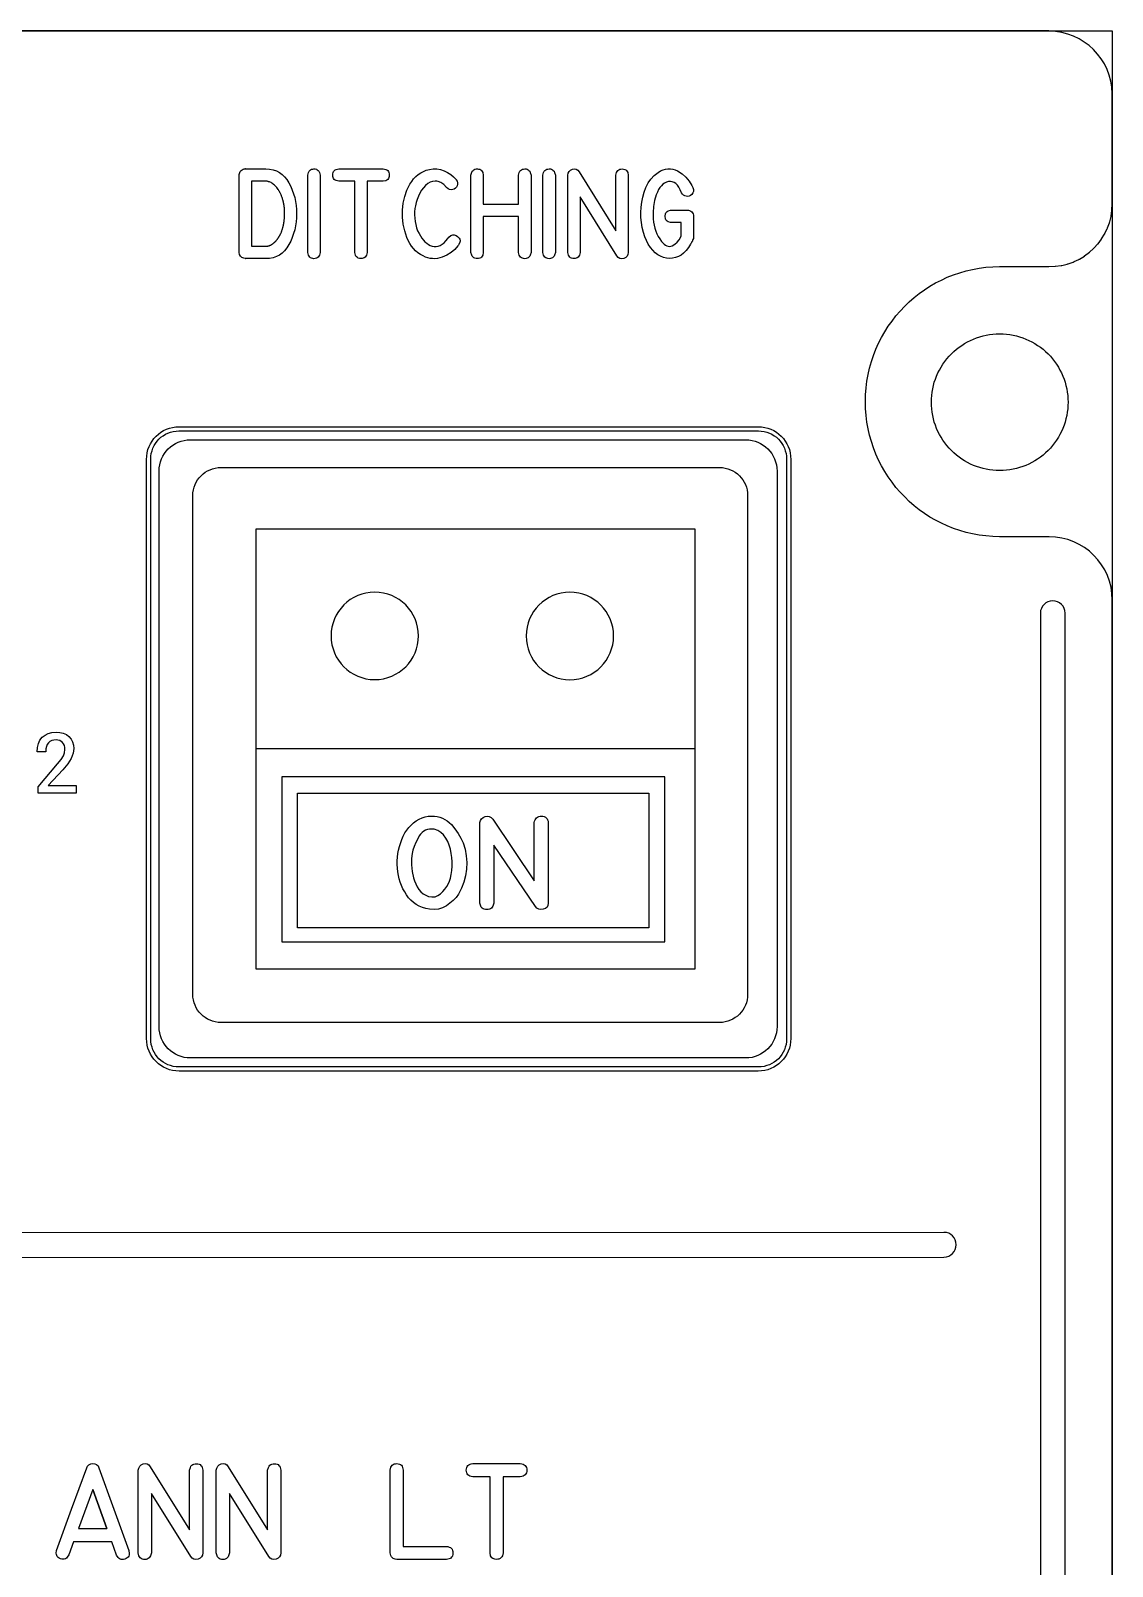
# Model space of a CAD drawing. Extents: x 27 to 704, y 10 to 614.
# Drawn here: x 486.9 to 526.3, y 85.5 to 141.4 of the extents above; entities that cross this region are included whole.
import ezdxf

# ---------------------------------------------------------------- set-up
doc = ezdxf.new("R2010")
doc.units = 0
for name, color, linetype in [('_BACKPANEL', 5, 'CONTINUOUS'), ('_ENGRAVING', 105, 'CONTINUOUS'), ('_LABELS', 30, 'CONTINUOUS'), ('_TOPLAYER', 1, 'CONTINUOUS')]:
    doc.layers.add(name, color=color, linetype=linetype)

msp = doc.modelspace()

# ---------------------------------------------------------------- linework, layer by layer
at = {"layer": '_BACKPANEL'}
for points in [[(526.256, 141.41), (526.256, 136.704), (526.256, 127.292), (526.256, 117.879), (526.256, 19.048), (526.256, 9.635), (203.984, 9.635), (203.984, 19.048), (203.984, 117.879), (203.984, 127.292), (203.984, 136.704), (203.984, 141.41)], [(492.275, 126.845), (513.371, 126.845), (513.476, 126.839), (513.578, 126.824), (513.677, 126.799), (513.771, 126.764), (513.861, 126.721), (513.946, 126.67), (514.025, 126.611), (514.098, 126.544), (514.164, 126.471), (514.223, 126.392), (514.274, 126.308), (514.317, 126.218), (514.352, 126.123), (514.377, 126.025), (514.392, 125.922), (514.398, 125.817), (514.398, 104.722), (514.392, 104.617), (514.377, 104.515), (514.352, 104.416), (514.317, 104.321), (514.274, 104.232), (514.223, 104.147), (514.164, 104.068), (514.098, 103.995), (514.025, 103.929), (513.946, 103.87), (513.861, 103.818), (513.771, 103.775), (513.677, 103.741), (513.578, 103.715), (513.476, 103.7), (513.371, 103.695), (492.275, 103.695), (492.17, 103.7), (492.067, 103.715), (491.969, 103.741), (491.874, 103.775), (491.785, 103.818), (491.7, 103.87), (491.621, 103.929), (491.548, 103.995), (491.482, 104.068), (491.423, 104.147), (491.371, 104.232), (491.328, 104.321), (491.294, 104.416), (491.269, 104.515), (491.253, 104.617), (491.248, 104.722), (491.248, 125.817), (491.253, 125.922), (491.269, 126.025), (491.294, 126.123), (491.328, 126.218), (491.371, 126.308), (491.423, 126.392), (491.482, 126.471), (491.548, 126.544), (491.621, 126.611), (491.7, 126.67), (491.785, 126.721), (491.874, 126.764), (491.969, 126.799), (492.067, 126.824), (492.17, 126.839)]]:
    msp.add_lwpolyline(points, close=True, dxfattribs=at)
msp.add_lwpolyline([(522.157, 125.4, -0.414214), (519.669, 127.889, -0.414214), (522.157, 130.377, -0.414214), (524.645, 127.889, -0.414214)], format="xyb", close=True, dxfattribs=at)
at = {"layer": '_ENGRAVING'}
for points in [[(494.691, 136.382), (495.442, 136.382), (495.577, 136.374), (495.704, 136.35), (495.822, 136.31), (495.931, 136.254), (496.032, 136.183), (496.123, 136.095), (496.206, 135.991), (496.28, 135.872), (496.346, 135.743), (496.402, 135.61), (496.45, 135.475), (496.49, 135.336), (496.52, 135.194), (496.542, 135.049), (496.555, 134.901), (496.559, 134.749), (496.555, 134.598), (496.542, 134.45), (496.52, 134.305), (496.489, 134.163), (496.45, 134.024), (496.402, 133.889), (496.345, 133.756), (496.28, 133.627), (496.205, 133.508), (496.122, 133.404), (496.031, 133.316), (495.93, 133.245), (495.821, 133.189), (495.703, 133.149), (495.577, 133.125), (495.442, 133.117), (494.691, 133.117), (494.694, 133.117), (494.691, 133.117), (494.634, 133.127), (494.561, 133.155), (494.51, 133.201), (494.479, 133.264), (494.469, 133.343), (494.468, 133.343), (494.469, 136.159), (494.468, 136.171), (494.474, 136.214), (494.488, 136.253), (494.509, 136.288), (494.537, 136.32), (494.571, 136.347), (494.608, 136.367), (494.649, 136.378), (494.693, 136.382)], [(497.419, 133.337), (497.391, 133.239), (497.37, 133.2), (497.344, 133.169), (497.313, 133.144), (497.278, 133.127), (497.237, 133.116), (497.191, 133.113), (497.146, 133.117), (497.105, 133.127), (497.07, 133.145), (497.039, 133.17), (497.013, 133.201), (496.992, 133.239), (496.966, 133.337), (496.966, 136.155), (496.992, 136.254), (497.013, 136.293), (497.039, 136.324), (497.07, 136.349), (497.105, 136.367), (497.146, 136.377), (497.191, 136.381), (497.237, 136.378), (497.278, 136.367), (497.313, 136.35), (497.344, 136.325), (497.37, 136.293), (497.391, 136.254), (497.419, 136.155)], [(498.679, 133.34), (498.679, 135.932), (498.094, 135.932), (497.997, 135.953), (497.959, 135.972), (497.927, 135.997), (497.903, 136.028), (497.886, 136.065), (497.875, 136.108), (497.872, 136.156), (497.876, 136.205), (497.886, 136.248), (497.904, 136.285), (497.928, 136.316), (497.959, 136.341), (497.997, 136.361), (498.094, 136.382), (499.712, 136.382), (499.809, 136.361), (499.847, 136.342), (499.878, 136.317), (499.902, 136.286), (499.919, 136.248), (499.93, 136.205), (499.933, 136.156), (499.93, 136.107), (499.92, 136.064), (499.903, 136.027), (499.878, 135.996), (499.847, 135.971), (499.809, 135.952), (499.712, 135.932), (499.129, 135.932), (499.129, 133.34), (499.101, 133.241), (499.079, 133.203), (499.052, 133.171), (499.02, 133.147), (498.983, 133.13), (498.941, 133.12), (498.894, 133.117), (498.847, 133.121), (498.806, 133.132), (498.771, 133.15), (498.741, 133.175), (498.717, 133.206), (498.699, 133.244)], [(502.462, 133.627), (502.448, 133.607), (502.44, 133.595), (502.434, 133.586), (502.316, 133.449), (502.181, 133.333), (502.029, 133.239), (501.861, 133.166), (501.772, 133.139), (501.684, 133.122), (501.596, 133.113), (501.508, 133.115), (501.421, 133.125), (501.334, 133.144), (501.248, 133.173), (501.162, 133.211), (501.065, 133.265), (500.975, 133.328), (500.891, 133.4), (500.815, 133.48), (500.744, 133.569), (500.681, 133.666), (500.624, 133.772), (500.574, 133.887), (500.494, 134.128), (500.44, 134.373), (500.413, 134.623), (500.413, 134.878), (500.44, 135.13), (500.494, 135.371), (500.575, 135.602), (500.684, 135.822), (500.749, 135.925), (500.82, 136.017), (500.899, 136.1), (500.984, 136.172), (501.076, 136.235), (501.175, 136.287), (501.281, 136.329), (501.394, 136.361), (501.528, 136.381), (501.662, 136.379), (501.795, 136.355), (501.928, 136.309), (502.055, 136.247), (502.171, 136.172), (502.274, 136.087), (502.365, 135.99), (502.373, 135.979), (502.402, 135.93), (502.417, 135.878), (502.418, 135.825), (502.403, 135.769), (502.377, 135.717), (502.342, 135.676), (502.298, 135.646), (502.245, 135.626), (502.185, 135.619), (502.128, 135.629), (502.072, 135.656), (502.019, 135.7), (501.913, 135.808), (501.81, 135.884), (501.708, 135.927), (501.658, 135.937), (501.608, 135.939), (501.512, 135.925), (501.421, 135.893), (501.335, 135.844), (501.254, 135.776), (501.179, 135.694), (501.111, 135.602), (501.049, 135.498), (500.994, 135.384), (500.947, 135.266), (500.91, 135.152), (500.884, 135.042), (500.867, 134.936), (500.856, 134.819), (500.854, 134.703), (500.859, 134.586), (500.872, 134.468), (500.894, 134.352), (500.925, 134.24), (500.966, 134.131), (501.016, 134.026), (501.118, 133.861), (501.174, 133.791), (501.233, 133.73), (501.294, 133.678), (501.359, 133.633), (501.427, 133.598), (501.499, 133.571), (501.571, 133.555), (501.643, 133.554), (501.715, 133.567), (501.786, 133.594), (501.857, 133.636), (501.927, 133.693), (501.997, 133.764), (502.067, 133.849), (502.097, 133.89), (502.173, 133.955), (502.212, 133.973), (502.251, 133.982), (502.291, 133.981), (502.331, 133.972), (502.372, 133.953), (502.414, 133.925), (502.479, 133.857), (502.499, 133.821), (502.509, 133.784), (502.511, 133.747), (502.503, 133.708)], [(502.907, 133.337), (502.907, 136.155), (502.934, 136.256), (502.955, 136.295), (502.982, 136.327), (503.014, 136.351), (503.051, 136.368), (503.093, 136.378), (503.14, 136.381), (503.187, 136.377), (503.228, 136.365), (503.264, 136.347), (503.294, 136.323), (503.318, 136.291), (503.336, 136.253), (503.357, 136.155), (503.357, 135.102), (504.64, 135.102), (504.64, 136.155), (504.666, 136.254), (504.687, 136.293), (504.713, 136.324), (504.744, 136.349), (504.779, 136.367), (504.82, 136.377), (504.865, 136.381), (504.911, 136.378), (504.952, 136.367), (504.987, 136.35), (505.018, 136.325), (505.044, 136.293), (505.065, 136.254), (505.093, 136.155), (505.093, 133.337), (505.065, 133.239), (505.044, 133.2), (505.018, 133.169), (504.987, 133.144), (504.952, 133.127), (504.911, 133.116), (504.865, 133.113), (504.82, 133.117), (504.779, 133.127), (504.744, 133.145), (504.713, 133.17), (504.687, 133.201), (504.666, 133.239), (504.64, 133.337), (504.64, 134.649), (503.357, 134.649), (503.357, 133.337), (503.336, 133.241), (503.318, 133.203), (503.294, 133.171), (503.264, 133.147), (503.228, 133.129), (503.187, 133.118), (503.14, 133.114), (503.093, 133.117), (503.051, 133.127), (503.014, 133.144), (502.982, 133.168), (502.955, 133.2), (502.934, 133.238)], [(505.979, 133.337), (505.952, 133.239), (505.93, 133.2), (505.905, 133.169), (505.874, 133.144), (505.838, 133.127), (505.797, 133.116), (505.752, 133.113), (505.706, 133.117), (505.666, 133.127), (505.63, 133.145), (505.599, 133.17), (505.574, 133.201), (505.553, 133.239), (505.526, 133.337), (505.526, 136.155), (505.553, 136.254), (505.574, 136.293), (505.599, 136.324), (505.63, 136.349), (505.666, 136.367), (505.706, 136.377), (505.752, 136.381), (505.797, 136.378), (505.838, 136.367), (505.874, 136.35), (505.905, 136.325), (505.93, 136.293), (505.952, 136.254), (505.979, 136.155)], [(508.633, 133.337), (508.623, 133.261), (508.593, 133.2), (508.542, 133.155), (508.471, 133.124), (508.395, 133.113), (508.328, 133.125), (508.269, 133.161), (508.22, 133.219), (506.881, 135.366), (506.881, 133.337), (506.854, 133.239), (506.833, 133.201), (506.807, 133.17), (506.777, 133.145), (506.741, 133.128), (506.701, 133.117), (506.656, 133.114), (506.61, 133.117), (506.57, 133.128), (506.535, 133.145), (506.504, 133.17), (506.479, 133.201), (506.458, 133.239), (506.432, 133.337), (506.432, 136.152), (506.451, 136.228), (506.486, 136.29), (506.536, 136.337), (506.601, 136.371), (506.671, 136.384), (506.735, 136.372), (506.793, 136.335), (506.844, 136.272), (508.184, 134.121), (508.184, 136.152), (508.209, 136.252), (508.23, 136.291), (508.257, 136.323), (508.288, 136.347), (508.325, 136.365), (508.368, 136.375), (508.415, 136.378), (508.463, 136.374), (508.505, 136.363), (508.541, 136.345), (508.571, 136.32), (508.595, 136.289), (508.613, 136.25), (508.633, 136.152)], [(510.181, 134.432), (510.167, 134.434), (510.081, 134.457), (510.048, 134.476), (510.021, 134.501), (509.999, 134.532), (509.984, 134.567), (509.972, 134.655), (509.984, 134.743), (509.999, 134.779), (510.021, 134.81), (510.048, 134.835), (510.081, 134.854), (510.167, 134.877), (510.181, 134.88), (510.195, 134.88), (510.783, 134.88), (510.828, 134.876), (510.869, 134.864), (510.907, 134.843), (510.942, 134.814), (510.971, 134.779), (510.992, 134.741), (511.004, 134.7), (511.008, 134.655), (511.008, 133.847), (510.989, 133.806), (510.978, 133.78), (510.967, 133.756), (510.954, 133.732), (510.941, 133.709), (510.93, 133.685), (510.917, 133.661), (510.903, 133.637), (510.823, 133.514), (510.739, 133.407), (510.65, 133.318), (510.556, 133.245), (510.458, 133.189), (510.355, 133.15), (510.247, 133.128), (510.135, 133.123), (510.022, 133.133), (509.914, 133.16), (509.811, 133.201), (509.712, 133.258), (509.618, 133.331), (509.529, 133.419), (509.444, 133.523), (509.363, 133.642), (509.294, 133.77), (509.234, 133.913), (509.184, 134.071), (509.143, 134.245), (509.114, 134.427), (509.097, 134.612), (509.092, 134.798), (509.1, 134.986), (509.122, 135.173), (509.159, 135.356), (509.21, 135.533), (509.276, 135.707), (509.359, 135.869), (509.46, 136.013), (509.58, 136.14), (509.717, 136.25), (509.808, 136.305), (509.899, 136.346), (509.989, 136.374), (510.079, 136.388), (510.168, 136.389), (510.256, 136.376), (510.344, 136.348), (510.431, 136.308), (510.594, 136.203), (510.735, 136.079), (510.854, 135.935), (510.951, 135.773), (510.964, 135.747), (510.973, 135.725), (510.986, 135.701), (511.004, 135.629), (511.003, 135.564), (510.983, 135.505), (510.944, 135.454), (510.897, 135.416), (510.848, 135.392), (510.797, 135.382), (510.744, 135.386), (510.693, 135.403), (510.648, 135.43), (510.609, 135.467), (510.576, 135.515), (510.528, 135.622), (510.476, 135.713), (510.421, 135.788), (510.363, 135.847), (510.301, 135.889), (510.236, 135.915), (510.167, 135.925), (510.096, 135.918), (510.024, 135.898), (509.958, 135.866), (509.896, 135.823), (509.838, 135.768), (509.786, 135.702), (509.737, 135.625), (509.694, 135.536), (509.655, 135.437), (509.594, 135.229), (509.555, 135.013), (509.537, 134.79), (509.542, 134.559), (509.553, 134.444), (509.572, 134.332), (509.599, 134.224), (509.633, 134.12), (509.675, 134.019), (509.725, 133.923), (509.783, 133.83), (509.848, 133.74), (509.943, 133.639), (509.991, 133.604), (510.039, 133.579), (510.087, 133.565), (510.136, 133.561), (510.185, 133.567), (510.234, 133.584), (510.326, 133.638), (510.409, 133.71), (510.481, 133.801), (510.543, 133.911), (510.56, 133.946), (510.56, 134.432)], [(495.442, 133.567), (495.448, 133.567), (495.456, 133.567), (495.462, 133.567), (495.469, 133.568), (495.476, 133.569), (495.485, 133.57), (495.491, 133.571), (495.499, 133.571), (495.506, 133.572), (495.514, 133.573), (495.526, 133.576), (495.533, 133.579), (495.541, 133.583), (495.548, 133.583), (495.557, 133.586), (495.563, 133.587), (495.571, 133.591), (495.585, 133.597), (495.601, 133.603), (495.608, 133.606), (495.616, 133.61), (495.628, 133.618), (495.644, 133.626), (495.651, 133.63), (495.659, 133.635), (495.673, 133.645), (495.68, 133.649), (495.689, 133.654), (495.695, 133.659), (495.703, 133.666), (495.71, 133.669), (495.718, 133.675), (495.734, 133.688), (495.746, 133.701), (495.753, 133.707), (495.761, 133.715), (495.767, 133.721), (495.775, 133.729), (495.789, 133.742), (495.796, 133.748), (495.804, 133.756), (495.81, 133.764), (495.818, 133.772), (495.831, 133.788), (495.845, 133.806), (495.858, 133.823), (495.864, 133.832), (495.872, 133.841), (495.878, 133.85), (495.885, 133.86), (495.891, 133.87), (495.898, 133.881), (495.911, 133.9), (495.916, 133.91), (495.923, 133.921), (495.929, 133.931), (495.936, 133.941), (495.946, 133.962), (495.951, 133.973), (495.958, 133.986), (495.964, 133.996), (495.971, 134.008), (495.975, 134.019), (495.981, 134.032), (495.992, 134.056), (496.003, 134.082), (496.007, 134.094), (496.013, 134.107), (496.017, 134.12), (496.022, 134.134), (496.03, 134.16), (496.034, 134.172), (496.04, 134.187), (496.048, 134.214), (496.057, 134.241), (496.06, 134.255), (496.064, 134.27), (496.067, 134.283), (496.072, 134.298), (496.074, 134.31), (496.078, 134.325), (496.083, 134.356), (496.085, 134.369), (496.089, 134.384), (496.091, 134.398), (496.094, 134.413), (496.099, 134.443), (496.101, 134.458), (496.105, 134.474), (496.108, 134.504), (496.109, 134.518), (496.111, 134.534), (496.115, 134.565), (496.116, 134.595), (496.118, 134.627), (496.119, 134.657), (496.12, 134.672), (496.123, 134.689), (496.123, 134.702), (496.124, 134.719), (496.124, 134.734), (496.124, 134.749), (496.124, 134.765), (496.124, 134.78), (496.123, 134.795), (496.123, 134.812), (496.123, 134.826), (496.123, 134.842), (496.119, 134.874), (496.118, 134.903), (496.115, 134.936), (496.113, 134.965), (496.11, 134.995), (496.107, 135.009), (496.107, 135.025), (496.1, 135.056), (496.097, 135.069), (496.095, 135.084), (496.091, 135.115), (496.086, 135.145), (496.078, 135.174), (496.073, 135.201), (496.068, 135.214), (496.065, 135.229), (496.06, 135.243), (496.057, 135.258), (496.049, 135.285), (496.041, 135.312), (496.036, 135.324), (496.032, 135.338), (496.022, 135.365), (496.013, 135.39), (496.007, 135.402), (496.003, 135.416), (495.997, 135.427), (495.992, 135.44), (495.981, 135.464), (495.971, 135.486), (495.96, 135.51), (495.954, 135.52), (495.949, 135.531), (495.936, 135.553), (495.923, 135.574), (495.916, 135.584), (495.911, 135.594), (495.898, 135.613), (495.891, 135.623), (495.887, 135.633), (495.86, 135.669), (495.834, 135.704), (495.805, 135.736), (495.777, 135.767), (495.75, 135.794), (495.719, 135.818), (495.689, 135.841), (495.659, 135.862), (495.63, 135.88), (495.601, 135.894), (495.571, 135.905), (495.541, 135.916), (495.526, 135.92), (495.514, 135.926), (495.485, 135.931), (495.456, 135.932), (495.448, 135.932), (495.442, 135.932), (494.916, 135.932), (494.916, 133.567)], [(492.285, 126.998), (513.36, 126.998), (513.483, 126.992), (513.601, 126.974), (513.715, 126.945), (513.825, 126.905), (513.929, 126.855), (514.027, 126.795), (514.119, 126.727), (514.203, 126.65), (514.28, 126.565), (514.348, 126.474), (514.408, 126.376), (514.458, 126.272), (514.498, 126.162), (514.527, 126.048), (514.545, 125.929), (514.551, 125.807), (514.551, 104.732), (514.545, 104.61), (514.527, 104.491), (514.498, 104.377), (514.458, 104.268), (514.408, 104.163), (514.348, 104.065), (514.28, 103.974), (514.203, 103.889), (514.119, 103.813), (514.027, 103.744), (513.929, 103.685), (513.825, 103.635), (513.715, 103.595), (513.601, 103.565), (513.483, 103.547), (513.36, 103.541), (492.285, 103.541), (492.163, 103.547), (492.044, 103.565), (491.93, 103.595), (491.821, 103.635), (491.717, 103.685), (491.618, 103.744), (491.527, 103.813), (491.442, 103.889), (491.366, 103.974), (491.297, 104.065), (491.238, 104.163), (491.188, 104.268), (491.148, 104.377), (491.119, 104.491), (491.101, 104.61), (491.094, 104.732), (491.094, 125.807), (491.101, 125.929), (491.119, 126.048), (491.148, 126.162), (491.188, 126.272), (491.238, 126.376), (491.297, 126.474), (491.366, 126.565), (491.442, 126.65), (491.527, 126.727), (491.618, 126.795), (491.717, 126.855), (491.821, 126.905), (491.93, 126.945), (492.044, 126.974), (492.163, 126.992)], [(492.693, 126.52), (512.909, 126.52), (513.026, 126.514), (513.14, 126.496), (513.249, 126.468), (513.354, 126.43), (513.454, 126.382), (513.548, 126.325), (513.636, 126.259), (513.717, 126.186), (513.791, 126.105), (513.857, 126.017), (513.914, 125.923), (513.962, 125.823), (514, 125.718), (514.028, 125.608), (514.045, 125.495), (514.051, 125.378), (514.051, 105.162), (514.045, 105.045), (514.028, 104.931), (514, 104.821), (513.962, 104.716), (513.914, 104.616), (513.857, 104.522), (513.791, 104.434), (513.717, 104.353), (513.636, 104.28), (513.548, 104.214), (513.454, 104.157), (513.354, 104.109), (513.249, 104.071), (513.14, 104.043), (513.026, 104.025), (512.909, 104.02), (492.693, 104.02), (492.576, 104.025), (492.462, 104.043), (492.353, 104.071), (492.248, 104.109), (492.148, 104.157), (492.054, 104.214), (491.966, 104.28), (491.885, 104.353), (491.811, 104.434), (491.746, 104.522), (491.688, 104.616), (491.64, 104.716), (491.602, 104.821), (491.574, 104.931), (491.557, 105.045), (491.551, 105.162), (491.551, 125.378), (491.557, 125.495), (491.574, 125.608), (491.602, 125.718), (491.64, 125.823), (491.688, 125.923), (491.746, 126.017), (491.811, 126.105), (491.885, 126.186), (491.966, 126.259), (492.054, 126.325), (492.148, 126.382), (492.248, 126.43), (492.353, 126.468), (492.462, 126.496), (492.576, 126.514)], [(488.536, 113.656), (487.148, 113.656), (487.148, 113.892), (487.858, 114.723), (487.987, 114.889), (488.068, 115.019), (488.111, 115.133), (488.125, 115.248), (488.12, 115.323), (488.103, 115.389), (488.076, 115.449), (488.037, 115.502), (487.989, 115.545), (487.934, 115.576), (487.871, 115.594), (487.801, 115.6), (487.716, 115.594), (487.642, 115.574), (487.578, 115.541), (487.523, 115.494), (487.48, 115.434), (487.45, 115.359), (487.431, 115.269), (487.425, 115.164), (487.109, 115.164), (487.121, 115.324), (487.156, 115.465), (487.215, 115.588), (487.298, 115.693), (487.4, 115.776), (487.518, 115.836), (487.652, 115.872), (487.801, 115.884), (487.941, 115.873), (488.065, 115.842), (488.175, 115.791), (488.269, 115.718), (488.345, 115.629), (488.4, 115.526), (488.432, 115.41), (488.443, 115.281), (488.437, 115.197), (488.419, 115.11), (488.388, 115.019), (488.346, 114.924), (488.291, 114.825), (488.224, 114.723), (488.053, 114.508), (487.517, 113.937), (488.536, 113.937)], [(487.823, 86.099), (488.369, 87.6), (488.916, 89.101), (488.951, 89.169), (489, 89.218), (489.063, 89.247), (489.139, 89.258), (489.216, 89.249), (489.279, 89.22), (489.328, 89.17), (489.364, 89.101), (490.456, 86.09), (490.466, 85.981), (490.459, 85.934), (490.445, 85.893), (490.423, 85.857), (490.393, 85.826), (490.355, 85.8), (490.309, 85.78), (490.261, 85.767), (490.216, 85.763), (490.174, 85.768), (490.134, 85.781), (490.098, 85.803), (490.064, 85.834), (490.005, 85.923), (489.829, 86.41), (488.441, 86.41), (488.271, 85.935), (488.211, 85.846), (488.176, 85.815), (488.139, 85.793), (488.099, 85.78), (488.056, 85.776), (488.01, 85.781), (487.961, 85.795), (487.915, 85.816), (487.877, 85.841), (487.847, 85.872), (487.826, 85.908), (487.813, 85.948), (487.808, 85.993)], [(493.143, 86.005), (493.133, 85.924), (493.1, 85.859), (493.046, 85.81), (492.971, 85.778), (492.889, 85.766), (492.817, 85.779), (492.755, 85.816), (492.702, 85.879), (491.272, 88.173), (491.272, 86.005), (491.243, 85.901), (491.22, 85.86), (491.193, 85.826), (491.16, 85.8), (491.122, 85.781), (491.079, 85.77), (491.031, 85.767), (490.982, 85.77), (490.939, 85.781), (490.902, 85.8), (490.869, 85.826), (490.842, 85.86), (490.82, 85.901), (490.791, 86.005), (490.791, 89.013), (490.812, 89.094), (490.85, 89.159), (490.903, 89.21), (490.973, 89.246), (491.047, 89.26), (491.116, 89.248), (491.177, 89.208), (491.233, 89.14), (492.663, 86.843), (492.663, 89.013), (492.691, 89.119), (492.713, 89.161), (492.741, 89.195), (492.775, 89.221), (492.815, 89.239), (492.86, 89.25), (492.911, 89.254), (492.962, 89.249), (493.006, 89.238), (493.045, 89.219), (493.077, 89.192), (493.103, 89.158), (493.122, 89.117), (493.136, 89.069), (493.143, 89.013)], [(495.984, 86.005), (495.973, 85.924), (495.941, 85.859), (495.887, 85.81), (495.811, 85.778), (495.73, 85.766), (495.658, 85.779), (495.596, 85.816), (495.543, 85.879), (494.112, 88.173), (494.112, 86.005), (494.083, 85.901), (494.061, 85.86), (494.033, 85.826), (494.001, 85.8), (493.963, 85.781), (493.92, 85.77), (493.871, 85.767), (493.823, 85.77), (493.78, 85.781), (493.742, 85.8), (493.71, 85.826), (493.683, 85.86), (493.661, 85.901), (493.632, 86.005), (493.632, 89.013), (493.653, 89.094), (493.69, 89.159), (493.744, 89.21), (493.814, 89.246), (493.888, 89.26), (493.956, 89.248), (494.018, 89.208), (494.073, 89.14), (495.504, 86.843), (495.504, 89.013), (495.531, 89.119), (495.554, 89.161), (495.582, 89.195), (495.616, 89.221), (495.655, 89.239), (495.701, 89.25), (495.752, 89.254), (495.802, 89.249), (495.847, 89.238), (495.885, 89.219), (495.917, 89.192), (495.943, 89.158), (495.963, 89.117), (495.977, 89.069), (495.984, 89.013)], [(500.203, 85.768), (500.153, 85.775), (500.109, 85.788), (500.07, 85.808), (500.037, 85.834), (500.01, 85.867), (499.988, 85.907), (499.961, 86.005), (499.961, 89.016), (499.99, 89.123), (500.012, 89.165), (500.041, 89.199), (500.075, 89.225), (500.114, 89.244), (500.159, 89.254), (500.209, 89.257), (500.26, 89.252), (500.304, 89.24), (500.342, 89.221), (500.374, 89.195), (500.4, 89.161), (500.419, 89.12), (500.441, 89.016), (500.441, 86.243), (502.013, 86.245), (502.07, 86.235), (502.119, 86.22), (502.16, 86.198), (502.194, 86.17), (502.22, 86.137), (502.238, 86.097), (502.249, 86.052), (502.252, 86.001), (502.248, 85.95), (502.236, 85.905), (502.217, 85.866), (502.191, 85.834), (502.157, 85.808), (502.116, 85.789), (502.067, 85.775), (502.011, 85.768)], [(503.6, 86.008), (503.6, 88.778), (502.975, 88.778), (502.919, 88.785), (502.871, 88.8), (502.83, 88.82), (502.797, 88.847), (502.771, 88.88), (502.752, 88.919), (502.741, 88.965), (502.738, 89.017), (502.741, 89.069), (502.753, 89.115), (502.771, 89.154), (502.797, 89.187), (502.831, 89.214), (502.872, 89.235), (502.92, 89.25), (502.975, 89.258), (504.704, 89.258), (504.759, 89.25), (504.807, 89.236), (504.847, 89.215), (504.88, 89.188), (504.906, 89.155), (504.925, 89.115), (504.936, 89.069), (504.94, 89.017), (504.936, 88.965), (504.925, 88.919), (504.907, 88.879), (504.881, 88.846), (504.848, 88.819), (504.807, 88.799), (504.759, 88.785), (504.704, 88.778), (504.08, 88.778), (504.08, 86.008), (504.05, 85.903), (504.027, 85.862), (503.998, 85.828), (503.964, 85.802), (503.924, 85.784), (503.88, 85.773), (503.829, 85.77), (503.779, 85.774), (503.735, 85.786), (503.698, 85.805), (503.666, 85.831), (503.64, 85.865), (503.621, 85.905)], [(489.655, 86.889), (489.138, 88.319), (488.617, 86.889)], [(489.138, 88.319), (489.655, 86.889)]]:
    msp.add_lwpolyline(points, close=True, dxfattribs=at)
for points in [[(524.538, 30.72), (524.538, 120.21), (524.538, 120.211), (524.529, 120.302), (524.503, 120.386), (524.462, 120.462), (524.407, 120.529), (524.34, 120.584), (524.264, 120.625), (524.18, 120.652), (524.089, 120.661), (524.088, 120.661), (523.997, 120.652), (523.913, 120.626), (523.836, 120.584), (523.77, 120.529), (523.715, 120.463), (523.673, 120.386), (523.647, 120.302), (523.638, 120.211), (523.638, 120.21), (523.638, 30.72)], [(209.667, 96.759), (520.125, 96.774), (520.215, 96.783), (520.3, 96.81), (520.376, 96.851), (520.442, 96.906), (520.497, 96.973), (520.538, 97.05), (520.564, 97.134), (520.573, 97.225), (520.564, 97.316), (520.537, 97.4), (520.496, 97.476), (520.441, 97.543), (520.375, 97.597), (520.299, 97.639), (520.215, 97.665), (520.125, 97.674), (209.665, 97.66)]]:
    msp.add_lwpolyline(points, dxfattribs=at)
at = {"layer": '_LABELS'}
for points in [[(511.073, 107.269), (511.073, 123.271), (495.073, 123.271), (495.073, 107.269)], [(499.404, 120.976), (499.241, 120.968), (499.083, 120.944), (498.931, 120.905), (498.785, 120.851), (498.645, 120.784), (498.514, 120.704), (498.392, 120.613), (498.279, 120.51), (498.176, 120.397), (498.084, 120.274), (498.004, 120.143), (497.937, 120.004), (497.884, 119.858), (497.844, 119.705), (497.82, 119.547), (497.812, 119.384), (497.82, 119.222), (497.844, 119.064), (497.884, 118.911), (497.937, 118.765), (498.004, 118.626), (498.084, 118.495), (498.176, 118.372), (498.279, 118.259), (498.392, 118.156), (498.514, 118.065), (498.645, 117.985), (498.785, 117.918), (498.931, 117.864), (499.083, 117.825), (499.241, 117.801), (499.404, 117.793), (499.567, 117.801), (499.725, 117.825), (499.877, 117.864), (500.024, 117.918), (500.163, 117.985), (500.294, 118.065), (500.417, 118.156), (500.53, 118.259), (500.632, 118.372), (500.724, 118.495), (500.804, 118.626), (500.871, 118.765), (500.924, 118.911), (500.963, 119.064), (500.988, 119.222), (500.996, 119.384), (500.988, 119.547), (500.963, 119.705), (500.924, 119.858), (500.871, 120.004), (500.804, 120.143), (500.724, 120.274), (500.632, 120.397), (500.53, 120.51), (500.417, 120.613), (500.294, 120.704), (500.163, 120.784), (500.024, 120.851), (499.877, 120.905), (499.725, 120.944), (499.567, 120.968)], [(506.507, 120.973), (506.344, 120.965), (506.186, 120.94), (506.034, 120.901), (505.888, 120.848), (505.748, 120.781), (505.617, 120.701), (505.495, 120.609), (505.382, 120.507), (505.279, 120.394), (505.187, 120.271), (505.107, 120.14), (505.04, 120.001), (504.987, 119.854), (504.948, 119.702), (504.923, 119.544), (504.915, 119.381), (504.923, 119.218), (504.948, 119.06), (504.987, 118.908), (505.04, 118.762), (505.107, 118.622), (505.187, 118.491), (505.279, 118.369), (505.382, 118.256), (505.495, 118.153), (505.617, 118.061), (505.748, 117.982), (505.888, 117.915), (506.034, 117.861), (506.186, 117.822), (506.344, 117.798), (506.507, 117.789), (506.67, 117.798), (506.828, 117.822), (506.98, 117.861), (507.127, 117.915), (507.266, 117.982), (507.397, 118.061), (507.52, 118.153), (507.633, 118.256), (507.735, 118.369), (507.827, 118.491), (507.907, 118.622), (507.974, 118.762), (508.027, 118.908), (508.066, 119.06), (508.091, 119.218), (508.099, 119.381), (508.091, 119.544), (508.066, 119.702), (508.027, 119.854), (507.974, 120.001), (507.907, 120.14), (507.827, 120.271), (507.735, 120.394), (507.633, 120.507), (507.52, 120.609), (507.397, 120.701), (507.266, 120.781), (507.127, 120.848), (506.98, 120.901), (506.828, 120.94), (506.67, 120.965)], [(496.025, 114.252), (496.025, 114.11), (496.025, 108.252), (509.971, 108.252), (509.971, 114.252)], [(496.596, 113.654), (509.381, 113.654), (509.381, 108.752), (496.596, 108.752)], [(502.62, 111.847), (502.69, 111.615), (502.734, 111.378), (502.753, 111.137), (502.745, 110.892), (502.712, 110.65), (502.651, 110.419), (502.564, 110.199), (502.45, 109.989), (502.363, 109.867), (502.26, 109.754), (502.143, 109.651), (502.012, 109.557), (501.869, 109.483), (501.72, 109.438), (501.563, 109.421), (501.398, 109.433), (501.266, 109.46), (501.141, 109.499), (501.024, 109.548), (500.916, 109.608), (500.815, 109.679), (500.723, 109.761), (500.638, 109.854), (500.561, 109.958), (500.493, 110.068), (500.432, 110.182), (500.378, 110.299), (500.333, 110.419), (500.295, 110.542), (500.265, 110.668), (500.243, 110.797), (500.228, 110.93), (500.222, 111.063), (500.222, 111.196), (500.231, 111.327), (500.247, 111.458), (500.27, 111.588), (500.301, 111.717), (500.385, 111.973), (500.439, 112.096), (500.5, 112.21), (500.568, 112.315), (500.644, 112.412), (500.727, 112.5), (500.818, 112.579), (500.916, 112.65), (501.021, 112.712), (501.129, 112.761), (501.239, 112.796), (501.352, 112.818), (501.467, 112.825), (501.575, 112.82), (501.679, 112.805), (501.777, 112.781), (501.87, 112.748), (501.958, 112.704), (502.041, 112.651), (502.119, 112.589), (502.192, 112.517), (502.325, 112.359), (502.44, 112.195), (502.538, 112.024)], [(501.481, 112.353), (501.401, 112.348), (501.326, 112.333), (501.255, 112.307), (501.19, 112.271), (501.13, 112.225), (501.074, 112.168), (501.024, 112.101), (500.979, 112.024), (500.902, 111.866), (500.84, 111.72), (500.794, 111.586), (500.763, 111.463), (500.74, 111.276), (500.738, 111.053), (500.762, 110.814), (500.814, 110.578), (500.851, 110.463), (500.897, 110.354), (500.952, 110.251), (501.014, 110.154), (501.086, 110.068), (501.168, 109.998), (501.261, 109.943), (501.364, 109.904), (501.486, 109.883), (501.544, 109.883), (501.599, 109.891), (501.653, 109.906), (501.704, 109.929), (501.8, 109.997), (501.886, 110.08), (501.961, 110.167), (502.024, 110.256), (502.077, 110.348), (502.121, 110.451), (502.157, 110.569), (502.186, 110.701), (502.208, 110.849), (502.22, 111.004), (502.221, 111.159), (502.212, 111.314), (502.191, 111.469), (502.159, 111.62), (502.115, 111.763), (502.059, 111.899), (501.99, 112.027), (501.907, 112.14), (501.809, 112.23), (501.695, 112.298), (501.564, 112.343)], [(505.721, 109.654), (505.71, 109.575), (505.675, 109.511), (505.618, 109.464), (505.538, 109.432), (505.452, 109.421), (505.375, 109.433), (505.309, 109.47), (505.254, 109.531), (503.738, 111.767), (503.738, 109.654), (503.708, 109.552), (503.684, 109.512), (503.655, 109.479), (503.62, 109.454), (503.58, 109.436), (503.534, 109.425), (503.483, 109.421), (503.432, 109.425), (503.386, 109.436), (503.346, 109.454), (503.312, 109.479), (503.283, 109.512), (503.26, 109.552), (503.23, 109.654), (503.23, 112.586), (503.252, 112.665), (503.291, 112.729), (503.348, 112.778), (503.422, 112.813), (503.501, 112.827), (503.573, 112.815), (503.638, 112.776), (503.697, 112.71), (505.212, 110.471), (505.212, 112.586), (505.224, 112.641), (505.242, 112.689), (505.265, 112.73), (505.295, 112.763), (505.331, 112.789), (505.373, 112.807), (505.421, 112.817), (505.475, 112.82), (505.529, 112.816), (505.576, 112.805), (505.616, 112.786), (505.65, 112.76), (505.678, 112.728), (505.699, 112.687), (505.713, 112.64), (505.721, 112.586)]]:
    msp.add_lwpolyline(points, close=True, dxfattribs=at)
msp.add_lwpolyline([(511.073, 115.27), (495.073, 115.27)], dxfattribs=at)
msp.add_lwpolyline([(511.073, 115.27), (495.073, 115.27)], dxfattribs=at)
at = {"layer": '_TOPLAYER'}
msp.add_lwpolyline([(526.256, 32.66), (526.256, 120.688), (526.244, 120.923), (526.21, 121.151), (526.153, 121.371), (526.076, 121.583), (525.979, 121.784), (525.864, 121.973), (525.732, 122.15), (525.584, 122.314), (525.421, 122.463), (525.244, 122.596), (525.055, 122.712), (524.854, 122.809), (524.643, 122.888), (524.423, 122.945), (524.194, 122.982), (523.959, 122.995), (522.153, 122.995), (521.902, 123.002), (521.653, 123.021), (521.409, 123.052), (521.168, 123.096), (520.932, 123.151), (520.7, 123.217), (520.472, 123.295), (520.25, 123.384), (520.034, 123.482), (519.823, 123.591), (519.618, 123.71), (519.42, 123.838), (519.228, 123.976), (519.044, 124.122), (518.866, 124.277), (518.697, 124.44), (518.535, 124.611), (518.381, 124.789), (518.236, 124.975), (518.1, 125.168), (517.973, 125.368), (517.855, 125.573), (517.747, 125.785), (517.649, 126.003), (517.562, 126.225), (517.485, 126.453), (517.419, 126.686), (517.364, 126.923), (517.321, 127.164), (517.29, 127.409), (517.272, 127.658), (517.265, 127.909), (517.272, 128.161), (517.29, 128.409), (517.321, 128.654), (517.364, 128.896), (517.419, 129.133), (517.485, 129.365), (517.562, 129.593), (517.649, 129.816), (517.747, 130.034), (517.855, 130.246), (517.973, 130.451), (518.1, 130.651), (518.236, 130.844), (518.381, 131.03), (518.535, 131.208), (518.697, 131.379), (518.866, 131.542), (519.044, 131.697), (519.228, 131.843), (519.42, 131.981), (519.618, 132.109), (519.823, 132.228), (520.034, 132.337), (520.25, 132.436), (520.472, 132.524), (520.7, 132.602), (520.932, 132.669), (521.168, 132.724), (521.409, 132.767), (521.653, 132.799), (521.902, 132.818), (522.153, 132.824), (523.948, 132.824), (524.178, 132.836), (524.19, 132.836), (524.399, 132.867), (524.425, 132.867), (524.619, 132.917), (524.635, 132.922), (524.651, 132.928), (524.828, 132.992), (524.864, 133.007), (525.032, 133.088), (525.042, 133.088), (525.053, 133.096), (525.065, 133.101), (525.239, 133.207), (525.244, 133.216), (525.249, 133.217), (525.421, 133.345), (525.576, 133.486), (525.587, 133.497), (525.726, 133.649), (525.736, 133.659), (525.859, 133.824), (525.869, 133.836), (525.972, 134.004), (525.979, 134.019), (525.987, 134.033), (526.071, 134.207), (526.077, 134.221), (526.083, 134.235), (526.151, 134.421), (526.156, 134.434), (526.161, 134.449), (526.212, 134.648), (526.212, 134.658), (526.245, 134.87), (526.245, 134.886), (526.256, 135.114), (526.256, 136.787), (526.256, 137.344), (526.256, 139.117), (526.241, 139.35), (526.204, 139.575), (526.145, 139.793), (526.066, 140.002), (525.968, 140.2), (525.853, 140.387), (525.72, 140.561), (525.572, 140.722), (525.41, 140.868), (525.234, 140.999), (525.045, 141.113), (524.846, 141.209), (524.637, 141.286), (524.418, 141.342), (524.192, 141.378), (523.959, 141.391), (523.949, 141.41), (438.224, 141.41)], dxfattribs=at)
msp.add_lwpolyline([(493.805, 125.513), (511.955, 125.513), (512.06, 125.508), (512.162, 125.492), (512.26, 125.467), (512.355, 125.433), (512.444, 125.39), (512.529, 125.338), (512.608, 125.28), (512.68, 125.213), (512.747, 125.141), (512.805, 125.062), (512.857, 124.977), (512.9, 124.888), (512.934, 124.793), (512.959, 124.695), (512.975, 124.593), (512.98, 124.488), (512.98, 106.338), (512.975, 106.233), (512.959, 106.131), (512.934, 106.033), (512.9, 105.939), (512.857, 105.849), (512.805, 105.764), (512.747, 105.686), (512.68, 105.613), (512.608, 105.547), (512.529, 105.488), (512.444, 105.437), (512.355, 105.393), (512.26, 105.359), (512.162, 105.334), (512.06, 105.318), (511.955, 105.313), (493.805, 105.313), (493.7, 105.318), (493.598, 105.334), (493.5, 105.359), (493.406, 105.393), (493.316, 105.437), (493.231, 105.488), (493.152, 105.547), (493.08, 105.613), (493.014, 105.686), (492.955, 105.764), (492.903, 105.849), (492.86, 105.939), (492.826, 106.033), (492.801, 106.131), (492.785, 106.233), (492.78, 106.338), (492.78, 124.488), (492.785, 124.593), (492.801, 124.695), (492.826, 124.793), (492.86, 124.888), (492.903, 124.977), (492.955, 125.062), (493.014, 125.141), (493.08, 125.213), (493.152, 125.28), (493.231, 125.338), (493.316, 125.39), (493.406, 125.433), (493.5, 125.467), (493.598, 125.492), (493.7, 125.508)], close=True, dxfattribs=at)

doc.saveas('drawing.dxf')
